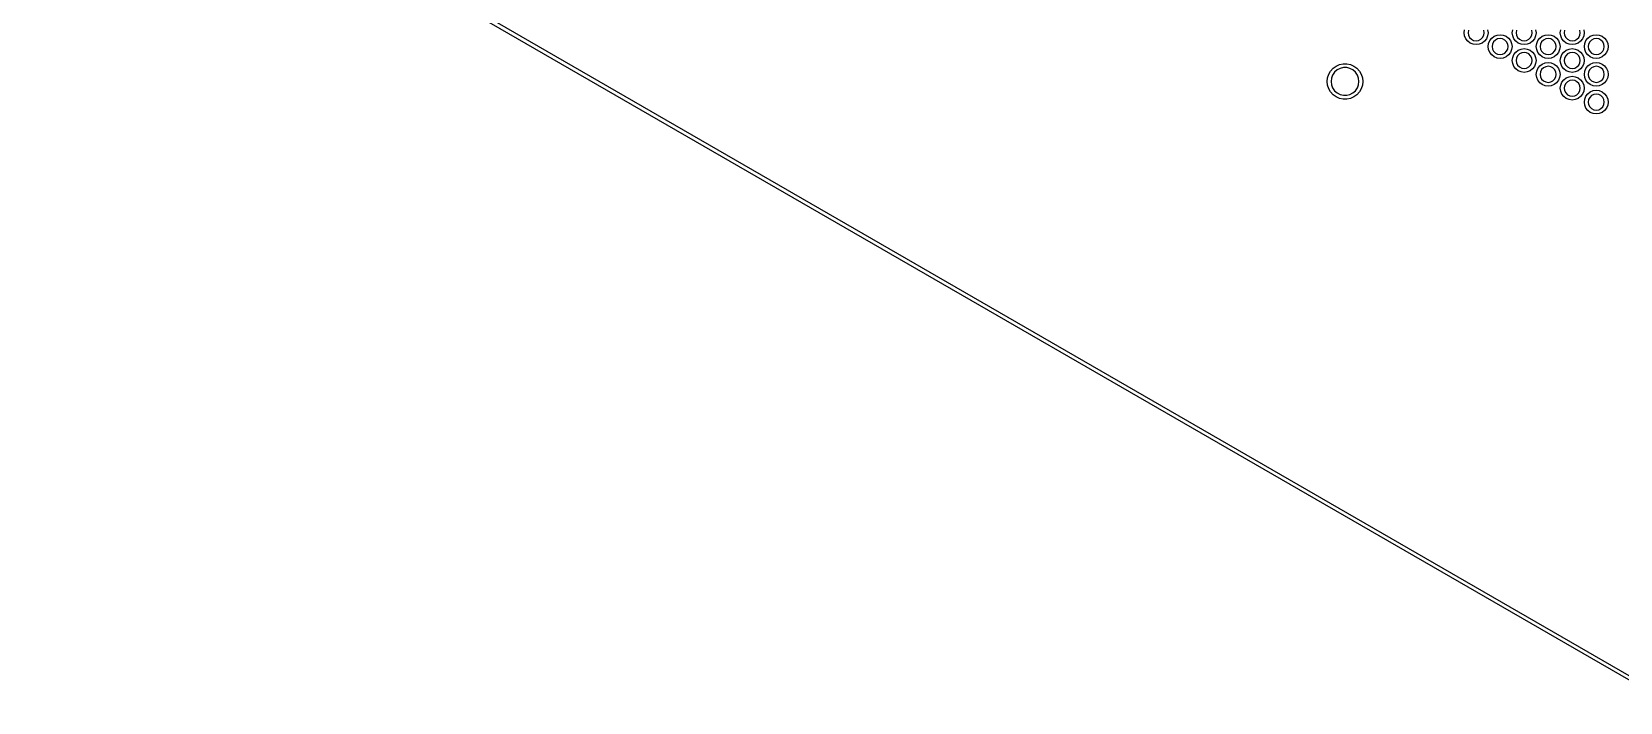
# Model space of a CAD drawing. Extents: x 0 to 6.5, y -7.51 to 0.
# Drawn here: x -0.002 to 3.155, y -7.509 to -6.176 of the extents above; entities that cross this region are included whole.
import ezdxf

# ---------------------------------------------------------------- set-up
doc = ezdxf.new("R2010")
doc.units = 0
doc.header["$MEASUREMENT"] = 0
doc.layers.add('BLACK', color=7, linetype='CONTINUOUS')

msp = doc.modelspace()

# ---------------------------------------------------------------- linework, layer by layer
at = {"layer": 'BLACK', "linetype": 'CONTINUOUS'}
for p, q in [((3.248, -7.509), (-0.002, -5.6326)), ((0.0039, -5.6269), (3.25, -7.501)), ((2.8445, -6.178), (2.8453, -6.1719)), ((2.8453, -6.1841), (2.8445, -6.178)), ((2.8477, -6.1898), (2.8453, -6.1841)), ((2.853, -6.173), (2.8522, -6.178)), ((2.8522, -6.178), (2.853, -6.1829)), ((2.853, -6.1829), (2.8552, -6.1873)), ((2.881, -6.1873), (2.8833, -6.1829)), ((2.8841, -6.178), (2.8833, -6.173)), ((2.8833, -6.1829), (2.8841, -6.178)), ((2.8909, -6.1841), (2.8886, -6.1898)), ((2.8909, -6.1719), (2.8918, -6.178)), ((2.8918, -6.178), (2.8909, -6.1841)), ((2.8992, -6.1888), (2.9041, -6.1851)), ((2.9041, -6.1851), (2.9098, -6.1827)), ((2.9098, -6.1827), (2.9159, -6.1819)), ((2.9159, -6.1819), (2.922, -6.1827)), ((2.922, -6.1827), (2.9277, -6.1851)), ((2.9277, -6.1851), (2.9326, -6.1888)), ((2.94, -6.178), (2.9408, -6.1719)), ((2.9408, -6.1841), (2.94, -6.178)), ((2.9431, -6.1898), (2.9408, -6.1841)), ((2.9484, -6.173), (2.9477, -6.178)), ((2.9477, -6.178), (2.9484, -6.1829)), ((2.9484, -6.1829), (2.9507, -6.1873)), ((2.9765, -6.1873), (2.9788, -6.1829)), ((2.9795, -6.178), (2.9788, -6.173)), ((2.9788, -6.1829), (2.9795, -6.178)), ((2.9864, -6.1841), (2.9841, -6.1898)), ((2.9864, -6.1719), (2.9872, -6.178)), ((2.9872, -6.178), (2.9864, -6.1841)), ((2.9946, -6.1888), (2.9995, -6.1851)), ((2.9995, -6.1851), (3.0052, -6.1827)), ((3.0052, -6.1827), (3.0113, -6.1819)), ((3.0113, -6.1819), (3.0174, -6.1827)), ((3.0174, -6.1827), (3.0231, -6.1851)), ((3.0231, -6.1851), (3.028, -6.1888)), ((3.0354, -6.178), (3.0362, -6.1719)), ((3.0362, -6.1841), (3.0354, -6.178)), ((3.0386, -6.1898), (3.0362, -6.1841)), ((3.0439, -6.173), (3.0431, -6.178)), ((3.0431, -6.178), (3.0439, -6.1829)), ((3.0439, -6.1829), (3.0462, -6.1873)), ((3.072, -6.1873), (3.0742, -6.1829)), ((3.075, -6.178), (3.0742, -6.173)), ((3.0742, -6.1829), (3.075, -6.178)), ((3.0819, -6.1841), (3.0795, -6.1898)), ((3.0819, -6.1719), (3.0827, -6.178)), ((3.0827, -6.178), (3.0819, -6.1841)), ((3.0901, -6.1888), (3.095, -6.1851)), ((3.095, -6.1851), (3.1007, -6.1827)), ((3.1007, -6.1827), (3.1068, -6.1819)), ((3.1068, -6.1819), (3.1129, -6.1827)), ((3.1129, -6.1827), (3.1186, -6.1851)), ((3.1186, -6.1851), (3.1235, -6.1888)), ((2.8514, -6.1947), (2.8477, -6.1898)), ((2.8563, -6.1984), (2.8514, -6.1947)), ((2.8552, -6.1873), (2.8588, -6.1909)), ((2.862, -6.2008), (2.8563, -6.1984)), ((2.8588, -6.1909), (2.8632, -6.1931)), ((2.8681, -6.2016), (2.862, -6.2008)), ((2.8632, -6.1931), (2.8681, -6.1939)), ((2.8681, -6.1939), (2.8731, -6.1931)), ((2.8742, -6.2008), (2.8681, -6.2016)), ((2.8731, -6.1931), (2.8775, -6.1909)), ((2.8799, -6.1984), (2.8742, -6.2008)), ((2.8775, -6.1909), (2.881, -6.1873)), ((2.8848, -6.1947), (2.8799, -6.1984)), ((2.8886, -6.1898), (2.8848, -6.1947)), ((2.8922, -6.2055), (2.893, -6.1994)), ((2.893, -6.2116), (2.8922, -6.2055)), ((2.893, -6.1994), (2.8954, -6.1937)), ((2.8954, -6.2173), (2.893, -6.2116)), ((2.8954, -6.1937), (2.8992, -6.1888)), ((2.8992, -6.2222), (2.8954, -6.2173)), ((2.9007, -6.2006), (2.8999, -6.2055)), ((2.8999, -6.2055), (2.9007, -6.2105)), ((2.903, -6.1962), (2.9007, -6.2006)), ((2.9007, -6.2105), (2.903, -6.2149)), ((2.9065, -6.1926), (2.903, -6.1962)), ((2.903, -6.2149), (2.9065, -6.2184)), ((2.9109, -6.1904), (2.9065, -6.1926)), ((2.9159, -6.1896), (2.9109, -6.1904)), ((2.9208, -6.1904), (2.9159, -6.1896)), ((2.9252, -6.1926), (2.9208, -6.1904)), ((2.9288, -6.1962), (2.9252, -6.1926)), ((2.9252, -6.2184), (2.9288, -6.2149)), ((2.931, -6.2006), (2.9288, -6.1962)), ((2.9288, -6.2149), (2.931, -6.2105)), ((2.9318, -6.2055), (2.931, -6.2006)), ((2.931, -6.2105), (2.9318, -6.2055)), ((2.9326, -6.1888), (2.9363, -6.1937)), ((2.9363, -6.2173), (2.9326, -6.2222)), ((2.9363, -6.1937), (2.9387, -6.1994)), ((2.9387, -6.2116), (2.9363, -6.2173)), ((2.9387, -6.1994), (2.9395, -6.2055)), ((2.9395, -6.2055), (2.9387, -6.2116)), ((2.9469, -6.1947), (2.9431, -6.1898)), ((2.9431, -6.2213), (2.9469, -6.2164)), ((2.9518, -6.1984), (2.9469, -6.1947)), ((2.9469, -6.2164), (2.9518, -6.2126)), ((2.9507, -6.1873), (2.9542, -6.1909)), ((2.9575, -6.2008), (2.9518, -6.1984)), ((2.9518, -6.2126), (2.9575, -6.2103)), ((2.9542, -6.1909), (2.9587, -6.1931)), ((2.9587, -6.2179), (2.9542, -6.2202)), ((2.9636, -6.2016), (2.9575, -6.2008)), ((2.9575, -6.2103), (2.9636, -6.2095)), ((2.9587, -6.1931), (2.9636, -6.1939)), ((2.9636, -6.2171), (2.9587, -6.2179)), ((2.9636, -6.1939), (2.9685, -6.1931)), ((2.9697, -6.2008), (2.9636, -6.2016)), ((2.9636, -6.2095), (2.9697, -6.2103)), ((2.9685, -6.2179), (2.9636, -6.2171)), ((2.9685, -6.1931), (2.973, -6.1909)), ((2.973, -6.2202), (2.9685, -6.2179)), ((2.9754, -6.1984), (2.9697, -6.2008)), ((2.9697, -6.2103), (2.9754, -6.2126)), ((2.973, -6.1909), (2.9765, -6.1873)), ((2.9803, -6.1947), (2.9754, -6.1984)), ((2.9754, -6.2126), (2.9803, -6.2164)), ((2.9841, -6.1898), (2.9803, -6.1947)), ((2.9803, -6.2164), (2.9841, -6.2213)), ((2.9877, -6.2055), (2.9885, -6.1994)), ((2.9885, -6.2116), (2.9877, -6.2055)), ((2.9885, -6.1994), (2.9909, -6.1937)), ((2.9909, -6.2173), (2.9885, -6.2116)), ((2.9909, -6.1937), (2.9946, -6.1888)), ((2.9946, -6.2222), (2.9909, -6.2173)), ((2.9962, -6.2006), (2.9954, -6.2055)), ((2.9954, -6.2055), (2.9962, -6.2105)), ((2.9984, -6.1962), (2.9962, -6.2006)), ((2.9962, -6.2105), (2.9984, -6.2149)), ((3.002, -6.1926), (2.9984, -6.1962)), ((2.9984, -6.2149), (3.002, -6.2184)), ((3.0064, -6.1904), (3.002, -6.1926)), ((3.0113, -6.1896), (3.0064, -6.1904)), ((3.0163, -6.1904), (3.0113, -6.1896)), ((3.0207, -6.1926), (3.0163, -6.1904)), ((3.0242, -6.1962), (3.0207, -6.1926)), ((3.0207, -6.2184), (3.0242, -6.2149)), ((3.0265, -6.2006), (3.0242, -6.1962)), ((3.0242, -6.2149), (3.0265, -6.2105)), ((3.0273, -6.2055), (3.0265, -6.2006)), ((3.0265, -6.2105), (3.0273, -6.2055)), ((3.028, -6.1888), (3.0318, -6.1937)), ((3.0318, -6.2173), (3.028, -6.2222)), ((3.0318, -6.1937), (3.0341, -6.1994)), ((3.0341, -6.2116), (3.0318, -6.2173)), ((3.0341, -6.1994), (3.035, -6.2055)), ((3.035, -6.2055), (3.0341, -6.2116)), ((3.0424, -6.1947), (3.0386, -6.1898)), ((3.0386, -6.2213), (3.0424, -6.2164)), ((3.0473, -6.1984), (3.0424, -6.1947)), ((3.0424, -6.2164), (3.0473, -6.2126)), ((3.0462, -6.1873), (3.0497, -6.1909)), ((3.053, -6.2008), (3.0473, -6.1984)), ((3.0473, -6.2126), (3.053, -6.2103)), ((3.0497, -6.1909), (3.0541, -6.1931)), ((3.0541, -6.2179), (3.0497, -6.2202)), ((3.0591, -6.2016), (3.053, -6.2008)), ((3.053, -6.2103), (3.0591, -6.2095)), ((3.0541, -6.1931), (3.0591, -6.1939)), ((3.0591, -6.2171), (3.0541, -6.2179)), ((3.0591, -6.1939), (3.064, -6.1931)), ((3.0652, -6.2008), (3.0591, -6.2016)), ((3.0591, -6.2095), (3.0652, -6.2103)), ((3.064, -6.2179), (3.0591, -6.2171)), ((3.064, -6.1931), (3.0684, -6.1909)), ((3.0684, -6.2202), (3.064, -6.2179)), ((3.0709, -6.1984), (3.0652, -6.2008)), ((3.0652, -6.2103), (3.0709, -6.2126)), ((3.0684, -6.1909), (3.072, -6.1873)), ((3.0758, -6.1947), (3.0709, -6.1984)), ((3.0709, -6.2126), (3.0758, -6.2164)), ((3.0795, -6.1898), (3.0758, -6.1947)), ((3.0758, -6.2164), (3.0795, -6.2213)), ((3.0832, -6.2055), (3.084, -6.1994)), ((3.084, -6.2116), (3.0832, -6.2055)), ((3.084, -6.1994), (3.0863, -6.1937)), ((3.0863, -6.2173), (3.084, -6.2116)), ((3.0863, -6.1937), (3.0901, -6.1888)), ((3.0901, -6.2222), (3.0863, -6.2173)), ((3.0916, -6.2006), (3.0909, -6.2055)), ((3.0909, -6.2055), (3.0916, -6.2105)), ((3.0939, -6.1962), (3.0916, -6.2006)), ((3.0916, -6.2105), (3.0939, -6.2149)), ((3.0974, -6.1926), (3.0939, -6.1962)), ((3.0939, -6.2149), (3.0974, -6.2184)), ((3.1019, -6.1904), (3.0974, -6.1926)), ((3.1068, -6.1896), (3.1019, -6.1904)), ((3.1117, -6.1904), (3.1068, -6.1896)), ((3.1162, -6.1926), (3.1117, -6.1904)), ((3.1197, -6.1962), (3.1162, -6.1926)), ((3.1162, -6.2184), (3.1197, -6.2149)), ((3.122, -6.2006), (3.1197, -6.1962)), ((3.1197, -6.2149), (3.122, -6.2105)), ((3.1227, -6.2055), (3.122, -6.2006)), ((3.122, -6.2105), (3.1227, -6.2055)), ((3.1235, -6.1888), (3.1273, -6.1937)), ((3.1273, -6.2173), (3.1235, -6.2222)), ((3.1273, -6.1937), (3.1296, -6.1994)), ((3.1296, -6.2116), (3.1273, -6.2173)), ((3.1296, -6.1994), (3.1304, -6.2055)), ((3.1304, -6.2055), (3.1296, -6.2116)), ((2.5789, -6.2541), (2.5839, -6.2486)), ((2.5839, -6.2486), (2.5899, -6.2442)), ((2.5899, -6.2442), (2.5967, -6.2412)), ((2.5978, -6.2489), (2.5918, -6.252)), ((2.5967, -6.2412), (2.6039, -6.2396)), ((2.6043, -6.2473), (2.5978, -6.2489)), ((2.6039, -6.2396), (2.6113, -6.2396)), ((2.611, -6.2473), (2.6043, -6.2473)), ((2.6175, -6.2489), (2.611, -6.2473)), ((2.6113, -6.2396), (2.6186, -6.2412)), ((2.6234, -6.252), (2.6175, -6.2489)), ((2.6186, -6.2412), (2.6253, -6.2442)), ((2.6253, -6.2442), (2.6313, -6.2486)), ((2.6313, -6.2486), (2.6363, -6.2541)), ((2.9041, -6.226), (2.8992, -6.2222)), ((2.9098, -6.2283), (2.9041, -6.226)), ((2.9065, -6.2184), (2.9109, -6.2207)), ((2.9159, -6.2292), (2.9098, -6.2283)), ((2.9109, -6.2207), (2.9159, -6.2215)), ((2.9159, -6.2215), (2.9208, -6.2207)), ((2.922, -6.2283), (2.9159, -6.2292)), ((2.9208, -6.2207), (2.9252, -6.2184)), ((2.9277, -6.226), (2.922, -6.2283)), ((2.9326, -6.2222), (2.9277, -6.226)), ((2.94, -6.2331), (2.9408, -6.227)), ((2.9408, -6.2392), (2.94, -6.2331)), ((2.9408, -6.227), (2.9431, -6.2213)), ((2.9431, -6.2449), (2.9408, -6.2392)), ((2.9469, -6.2498), (2.9431, -6.2449)), ((2.9518, -6.2535), (2.9469, -6.2498)), ((2.9484, -6.2282), (2.9477, -6.2331)), ((2.9477, -6.2331), (2.9484, -6.238)), ((2.9507, -6.2237), (2.9484, -6.2282)), ((2.9484, -6.238), (2.9507, -6.2425)), ((2.9542, -6.2202), (2.9507, -6.2237)), ((2.9507, -6.2425), (2.9542, -6.246)), ((2.9542, -6.246), (2.9587, -6.2483)), ((2.9587, -6.2483), (2.9636, -6.249)), ((2.9636, -6.249), (2.9685, -6.2483)), ((2.9685, -6.2483), (2.973, -6.246)), ((2.9765, -6.2237), (2.973, -6.2202)), ((2.973, -6.246), (2.9765, -6.2425)), ((2.9803, -6.2498), (2.9754, -6.2535)), ((2.9788, -6.2282), (2.9765, -6.2237)), ((2.9765, -6.2425), (2.9788, -6.238)), ((2.9795, -6.2331), (2.9788, -6.2282)), ((2.9788, -6.238), (2.9795, -6.2331)), ((2.9841, -6.2449), (2.9803, -6.2498)), ((2.9841, -6.2213), (2.9864, -6.227)), ((2.9864, -6.2392), (2.9841, -6.2449)), ((2.9864, -6.227), (2.9872, -6.2331)), ((2.9872, -6.2331), (2.9864, -6.2392)), ((2.9885, -6.2545), (2.9909, -6.2488)), ((2.9909, -6.2488), (2.9946, -6.2439)), ((2.9995, -6.226), (2.9946, -6.2222)), ((2.9946, -6.2439), (2.9995, -6.2402)), ((3.002, -6.2478), (2.9984, -6.2513)), ((3.0052, -6.2283), (2.9995, -6.226)), ((2.9995, -6.2402), (3.0052, -6.2378)), ((3.002, -6.2184), (3.0064, -6.2207)), ((3.0064, -6.2455), (3.002, -6.2478)), ((3.0113, -6.2292), (3.0052, -6.2283)), ((3.0052, -6.2378), (3.0113, -6.237)), ((3.0064, -6.2207), (3.0113, -6.2215)), ((3.0113, -6.2447), (3.0064, -6.2455)), ((3.0113, -6.2215), (3.0163, -6.2207)), ((3.0174, -6.2283), (3.0113, -6.2292)), ((3.0113, -6.237), (3.0174, -6.2378)), ((3.0163, -6.2455), (3.0113, -6.2447)), ((3.0163, -6.2207), (3.0207, -6.2184)), ((3.0207, -6.2478), (3.0163, -6.2455)), ((3.0231, -6.226), (3.0174, -6.2283)), ((3.0174, -6.2378), (3.0231, -6.2402)), ((3.0242, -6.2513), (3.0207, -6.2478)), ((3.028, -6.2222), (3.0231, -6.226)), ((3.0231, -6.2402), (3.028, -6.2439)), ((3.028, -6.2439), (3.0318, -6.2488)), ((3.0318, -6.2488), (3.0341, -6.2545)), ((3.0354, -6.2331), (3.0362, -6.227)), ((3.0362, -6.2392), (3.0354, -6.2331)), ((3.0362, -6.227), (3.0386, -6.2213)), ((3.0386, -6.2449), (3.0362, -6.2392)), ((3.0424, -6.2498), (3.0386, -6.2449)), ((3.0473, -6.2535), (3.0424, -6.2498)), ((3.0439, -6.2282), (3.0431, -6.2331)), ((3.0431, -6.2331), (3.0439, -6.238)), ((3.0462, -6.2237), (3.0439, -6.2282)), ((3.0439, -6.238), (3.0462, -6.2425)), ((3.0497, -6.2202), (3.0462, -6.2237)), ((3.0462, -6.2425), (3.0497, -6.246)), ((3.0497, -6.246), (3.0541, -6.2483)), ((3.0541, -6.2483), (3.0591, -6.249)), ((3.0591, -6.249), (3.064, -6.2483)), ((3.064, -6.2483), (3.0684, -6.246)), ((3.072, -6.2237), (3.0684, -6.2202)), ((3.0684, -6.246), (3.072, -6.2425)), ((3.0758, -6.2498), (3.0709, -6.2535)), ((3.0742, -6.2282), (3.072, -6.2237)), ((3.072, -6.2425), (3.0742, -6.238)), ((3.075, -6.2331), (3.0742, -6.2282)), ((3.0742, -6.238), (3.075, -6.2331)), ((3.0795, -6.2449), (3.0758, -6.2498)), ((3.0795, -6.2213), (3.0819, -6.227)), ((3.0819, -6.2392), (3.0795, -6.2449)), ((3.0819, -6.227), (3.0827, -6.2331)), ((3.0827, -6.2331), (3.0819, -6.2392)), ((3.084, -6.2545), (3.0863, -6.2488)), ((3.0863, -6.2488), (3.0901, -6.2439)), ((3.095, -6.226), (3.0901, -6.2222)), ((3.0901, -6.2439), (3.095, -6.2402)), ((3.0974, -6.2478), (3.0939, -6.2513)), ((3.1007, -6.2283), (3.095, -6.226)), ((3.095, -6.2402), (3.1007, -6.2378)), ((3.0974, -6.2184), (3.1019, -6.2207)), ((3.1019, -6.2455), (3.0974, -6.2478)), ((3.1068, -6.2292), (3.1007, -6.2283)), ((3.1007, -6.2378), (3.1068, -6.237)), ((3.1019, -6.2207), (3.1068, -6.2215)), ((3.1068, -6.2447), (3.1019, -6.2455)), ((3.1068, -6.2215), (3.1117, -6.2207)), ((3.1129, -6.2283), (3.1068, -6.2292)), ((3.1068, -6.237), (3.1129, -6.2378)), ((3.1117, -6.2455), (3.1068, -6.2447)), ((3.1117, -6.2207), (3.1162, -6.2184)), ((3.1162, -6.2478), (3.1117, -6.2455)), ((3.1186, -6.226), (3.1129, -6.2283)), ((3.1129, -6.2378), (3.1186, -6.2402)), ((3.1197, -6.2513), (3.1162, -6.2478)), ((3.1235, -6.2222), (3.1186, -6.226)), ((3.1186, -6.2402), (3.1235, -6.2439)), ((3.1235, -6.2439), (3.1273, -6.2488)), ((3.1273, -6.2488), (3.1296, -6.2545)), ((2.5722, -6.2749), (2.5729, -6.2675)), ((2.5729, -6.2823), (2.5722, -6.2749)), ((2.5729, -6.2675), (2.5752, -6.2605)), ((2.5752, -6.2605), (2.5789, -6.2541)), ((2.5807, -6.2682), (2.5798, -6.2749)), ((2.5798, -6.2749), (2.5807, -6.2815)), ((2.583, -6.262), (2.5807, -6.2682)), ((2.5868, -6.2565), (2.583, -6.262)), ((2.5918, -6.252), (2.5868, -6.2565)), ((2.6284, -6.2565), (2.6234, -6.252)), ((2.6322, -6.262), (2.6284, -6.2565)), ((2.6346, -6.2682), (2.6322, -6.262)), ((2.6354, -6.2749), (2.6346, -6.2682)), ((2.6346, -6.2815), (2.6354, -6.2749)), ((2.6363, -6.2541), (2.64, -6.2605)), ((2.64, -6.2605), (2.6423, -6.2675)), ((2.6423, -6.2675), (2.643, -6.2749)), ((2.643, -6.2749), (2.6423, -6.2823)), ((2.9575, -6.2559), (2.9518, -6.2535)), ((2.9636, -6.2567), (2.9575, -6.2559)), ((2.9697, -6.2559), (2.9636, -6.2567)), ((2.9754, -6.2535), (2.9697, -6.2559)), ((2.9877, -6.2607), (2.9885, -6.2545)), ((2.9885, -6.2668), (2.9877, -6.2607)), ((2.9909, -6.2725), (2.9885, -6.2668)), ((2.9946, -6.2774), (2.9909, -6.2725)), ((2.9995, -6.2811), (2.9946, -6.2774)), ((2.9962, -6.2557), (2.9954, -6.2607)), ((2.9954, -6.2607), (2.9962, -6.2656)), ((2.9984, -6.2513), (2.9962, -6.2557)), ((2.9962, -6.2656), (2.9984, -6.27)), ((2.9984, -6.27), (3.002, -6.2736)), ((3.0052, -6.2835), (2.9995, -6.2811)), ((3.002, -6.2736), (3.0064, -6.2758)), ((3.0064, -6.2758), (3.0113, -6.2766)), ((3.0113, -6.2766), (3.0163, -6.2758)), ((3.0163, -6.2758), (3.0207, -6.2736)), ((3.0231, -6.2811), (3.0174, -6.2835)), ((3.0207, -6.2736), (3.0242, -6.27)), ((3.028, -6.2774), (3.0231, -6.2811)), ((3.0265, -6.2557), (3.0242, -6.2513)), ((3.0242, -6.27), (3.0265, -6.2656)), ((3.0273, -6.2607), (3.0265, -6.2557)), ((3.0265, -6.2656), (3.0273, -6.2607)), ((3.0318, -6.2725), (3.028, -6.2774)), ((3.0341, -6.2668), (3.0318, -6.2725)), ((3.0341, -6.2545), (3.035, -6.2607)), ((3.035, -6.2607), (3.0341, -6.2668)), ((3.0362, -6.2821), (3.0386, -6.2764)), ((3.0386, -6.2764), (3.0424, -6.2715)), ((3.0424, -6.2715), (3.0473, -6.2678)), ((3.0462, -6.2788), (3.0439, -6.2833)), ((3.0497, -6.2753), (3.0462, -6.2788)), ((3.053, -6.2559), (3.0473, -6.2535)), ((3.0473, -6.2678), (3.053, -6.2654)), ((3.0541, -6.273), (3.0497, -6.2753)), ((3.0591, -6.2567), (3.053, -6.2559)), ((3.053, -6.2654), (3.0591, -6.2646)), ((3.0591, -6.2723), (3.0541, -6.273)), ((3.0652, -6.2559), (3.0591, -6.2567)), ((3.0591, -6.2646), (3.0652, -6.2654)), ((3.064, -6.273), (3.0591, -6.2723)), ((3.0684, -6.2753), (3.064, -6.273)), ((3.0709, -6.2535), (3.0652, -6.2559)), ((3.0652, -6.2654), (3.0709, -6.2678)), ((3.072, -6.2788), (3.0684, -6.2753)), ((3.0709, -6.2678), (3.0758, -6.2715)), ((3.0742, -6.2833), (3.072, -6.2788)), ((3.0758, -6.2715), (3.0795, -6.2764)), ((3.0795, -6.2764), (3.0819, -6.2821)), ((3.0832, -6.2607), (3.084, -6.2545)), ((3.084, -6.2668), (3.0832, -6.2607)), ((3.0863, -6.2725), (3.084, -6.2668)), ((3.0901, -6.2774), (3.0863, -6.2725)), ((3.095, -6.2811), (3.0901, -6.2774)), ((3.0916, -6.2557), (3.0909, -6.2607)), ((3.0909, -6.2607), (3.0916, -6.2656)), ((3.0939, -6.2513), (3.0916, -6.2557)), ((3.0916, -6.2656), (3.0939, -6.27)), ((3.0939, -6.27), (3.0974, -6.2736)), ((3.1007, -6.2835), (3.095, -6.2811)), ((3.0974, -6.2736), (3.1019, -6.2758)), ((3.1019, -6.2758), (3.1068, -6.2766)), ((3.1068, -6.2766), (3.1117, -6.2758)), ((3.1117, -6.2758), (3.1162, -6.2736)), ((3.1186, -6.2811), (3.1129, -6.2835)), ((3.1162, -6.2736), (3.1197, -6.27)), ((3.1235, -6.2774), (3.1186, -6.2811)), ((3.122, -6.2557), (3.1197, -6.2513)), ((3.1197, -6.27), (3.122, -6.2656)), ((3.1227, -6.2607), (3.122, -6.2557)), ((3.122, -6.2656), (3.1227, -6.2607)), ((3.1273, -6.2725), (3.1235, -6.2774)), ((3.1296, -6.2668), (3.1273, -6.2725)), ((3.1296, -6.2545), (3.1304, -6.2607)), ((3.1304, -6.2607), (3.1296, -6.2668)), ((2.5752, -6.2893), (2.5729, -6.2823)), ((2.5789, -6.2957), (2.5752, -6.2893)), ((2.5839, -6.3012), (2.5789, -6.2957)), ((2.5807, -6.2815), (2.583, -6.2878)), ((2.583, -6.2878), (2.5868, -6.2933)), ((2.5899, -6.3056), (2.5839, -6.3012)), ((2.5868, -6.2933), (2.5918, -6.2977)), ((2.5967, -6.3086), (2.5899, -6.3056)), ((2.5918, -6.2977), (2.5978, -6.3008)), ((2.6039, -6.3101), (2.5967, -6.3086)), ((2.5978, -6.3008), (2.6043, -6.3024)), ((2.6113, -6.3101), (2.6039, -6.3101)), ((2.6043, -6.3024), (2.611, -6.3024)), ((2.611, -6.3024), (2.6175, -6.3008)), ((2.6186, -6.3086), (2.6113, -6.3101)), ((2.6175, -6.3008), (2.6234, -6.2977)), ((2.6253, -6.3056), (2.6186, -6.3086)), ((2.6234, -6.2977), (2.6284, -6.2933)), ((2.6313, -6.3012), (2.6253, -6.3056)), ((2.6284, -6.2933), (2.6322, -6.2878)), ((2.6363, -6.2957), (2.6313, -6.3012)), ((2.6322, -6.2878), (2.6346, -6.2815)), ((2.64, -6.2893), (2.6363, -6.2957)), ((2.6423, -6.2823), (2.64, -6.2893)), ((3.0113, -6.2843), (3.0052, -6.2835)), ((3.0174, -6.2835), (3.0113, -6.2843)), ((3.0354, -6.2882), (3.0362, -6.2821)), ((3.0362, -6.2943), (3.0354, -6.2882)), ((3.0386, -6.3), (3.0362, -6.2943)), ((3.0424, -6.3049), (3.0386, -6.3)), ((3.0473, -6.3087), (3.0424, -6.3049)), ((3.0439, -6.2833), (3.0431, -6.2882)), ((3.0431, -6.2882), (3.0439, -6.2931)), ((3.0439, -6.2931), (3.0462, -6.2976)), ((3.0462, -6.2976), (3.0497, -6.3011)), ((3.053, -6.311), (3.0473, -6.3087)), ((3.0497, -6.3011), (3.0541, -6.3034)), ((3.0591, -6.3118), (3.053, -6.311)), ((3.0541, -6.3034), (3.0591, -6.3042)), ((3.0591, -6.3042), (3.064, -6.3034)), ((3.0652, -6.311), (3.0591, -6.3118)), ((3.064, -6.3034), (3.0684, -6.3011)), ((3.0709, -6.3087), (3.0652, -6.311)), ((3.0684, -6.3011), (3.072, -6.2976)), ((3.0758, -6.3049), (3.0709, -6.3087)), ((3.072, -6.2976), (3.0742, -6.2931)), ((3.075, -6.2882), (3.0742, -6.2833)), ((3.0742, -6.2931), (3.075, -6.2882)), ((3.0795, -6.3), (3.0758, -6.3049)), ((3.0819, -6.2943), (3.0795, -6.3)), ((3.0819, -6.2821), (3.0827, -6.2882)), ((3.0827, -6.2882), (3.0819, -6.2943)), ((3.0832, -6.3158), (3.084, -6.3097)), ((3.084, -6.3097), (3.0863, -6.304)), ((3.0863, -6.304), (3.0901, -6.2991)), ((3.0901, -6.2991), (3.095, -6.2953)), ((3.0916, -6.3108), (3.0909, -6.3158)), ((3.0939, -6.3064), (3.0916, -6.3108)), ((3.0974, -6.3029), (3.0939, -6.3064)), ((3.095, -6.2953), (3.1007, -6.293)), ((3.1019, -6.3006), (3.0974, -6.3029)), ((3.1068, -6.2843), (3.1007, -6.2835)), ((3.1007, -6.293), (3.1068, -6.2921)), ((3.1068, -6.2998), (3.1019, -6.3006)), ((3.1129, -6.2835), (3.1068, -6.2843)), ((3.1068, -6.2921), (3.1129, -6.293)), ((3.1117, -6.3006), (3.1068, -6.2998)), ((3.1162, -6.3029), (3.1117, -6.3006)), ((3.1129, -6.293), (3.1186, -6.2953)), ((3.1197, -6.3064), (3.1162, -6.3029)), ((3.1186, -6.2953), (3.1235, -6.2991)), ((3.122, -6.3108), (3.1197, -6.3064)), ((3.1227, -6.3158), (3.122, -6.3108)), ((3.1235, -6.2991), (3.1273, -6.304)), ((3.1273, -6.304), (3.1296, -6.3097)), ((3.1296, -6.3097), (3.1304, -6.3158)), ((3.084, -6.3219), (3.0832, -6.3158)), ((3.0863, -6.3276), (3.084, -6.3219)), ((3.0901, -6.3325), (3.0863, -6.3276)), ((3.095, -6.3362), (3.0901, -6.3325)), ((3.0909, -6.3158), (3.0916, -6.3207)), ((3.0916, -6.3207), (3.0939, -6.3251)), ((3.0939, -6.3251), (3.0974, -6.3287)), ((3.1007, -6.3386), (3.095, -6.3362)), ((3.0974, -6.3287), (3.1019, -6.3309)), ((3.1068, -6.3394), (3.1007, -6.3386)), ((3.1019, -6.3309), (3.1068, -6.3317)), ((3.1068, -6.3317), (3.1117, -6.3309)), ((3.1129, -6.3386), (3.1068, -6.3394)), ((3.1117, -6.3309), (3.1162, -6.3287)), ((3.1186, -6.3362), (3.1129, -6.3386)), ((3.1162, -6.3287), (3.1197, -6.3251)), ((3.1235, -6.3325), (3.1186, -6.3362)), ((3.1197, -6.3251), (3.122, -6.3207)), ((3.122, -6.3207), (3.1227, -6.3158)), ((3.1273, -6.3276), (3.1235, -6.3325)), ((3.1296, -6.3219), (3.1273, -6.3276)), ((3.1304, -6.3158), (3.1296, -6.3219))]:
    msp.add_line(p, q, dxfattribs=at)

doc.saveas('drawing.dxf')
